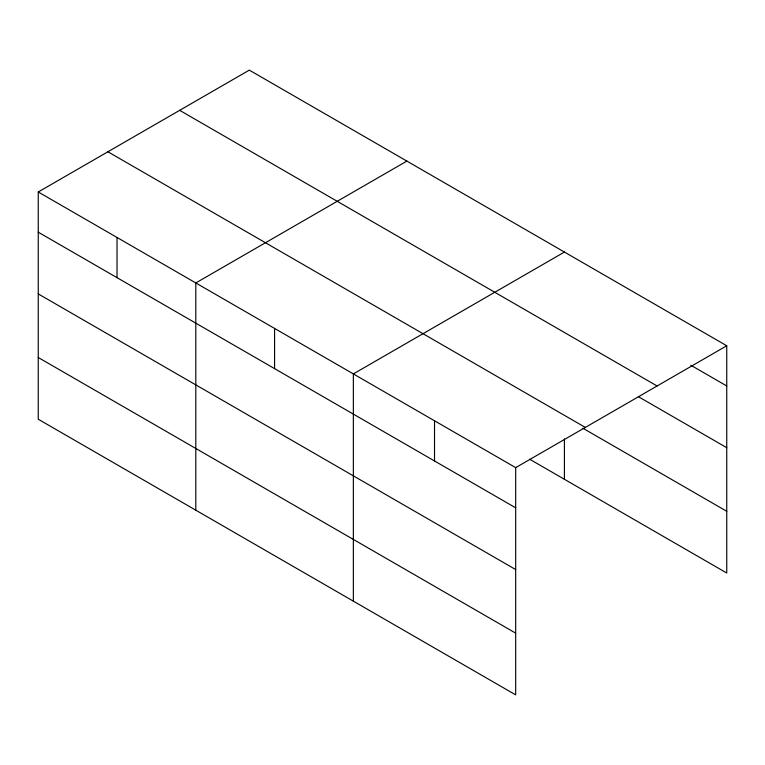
<?xml version="1.0" encoding="UTF-8"?>
<svg xmlns="http://www.w3.org/2000/svg" width="765" height="765" viewBox="0 0 765 765"><rect width="100%" height="100%" fill="white"/><g stroke="black" fill="none" stroke-linecap="round" stroke-linejoin="round"><path stroke-width="1.15" d="M515.677 569.552L515.677 467.635L38.25 191.986L38.25 419.23L515.677 694.869L515.677 569.552L38.25 293.913M529.638 459.21L726.75 573.014L726.75 345.77L249.323 70.131L38.25 191.986M406.875 161.09L195.802 282.954L195.802 510.188M564.427 252.058L353.353 373.913L353.353 601.147M515.677 467.635L726.75 345.77M690.795 365.211L726.75 385.971M179.67 110.342L657.097 385.99M638.393 396.681L726.75 447.697M107.903 151.776L585.33 427.415M582.92 428.247L726.75 511.288M38.25 232.187L515.677 507.826M38.25 357.504L515.677 633.143M564.427 438.938L564.427 479.292M434.52 420.769L434.52 460.97M274.578 328.434L274.578 368.634M117.026 237.475L117.026 277.666"/></g></svg>
